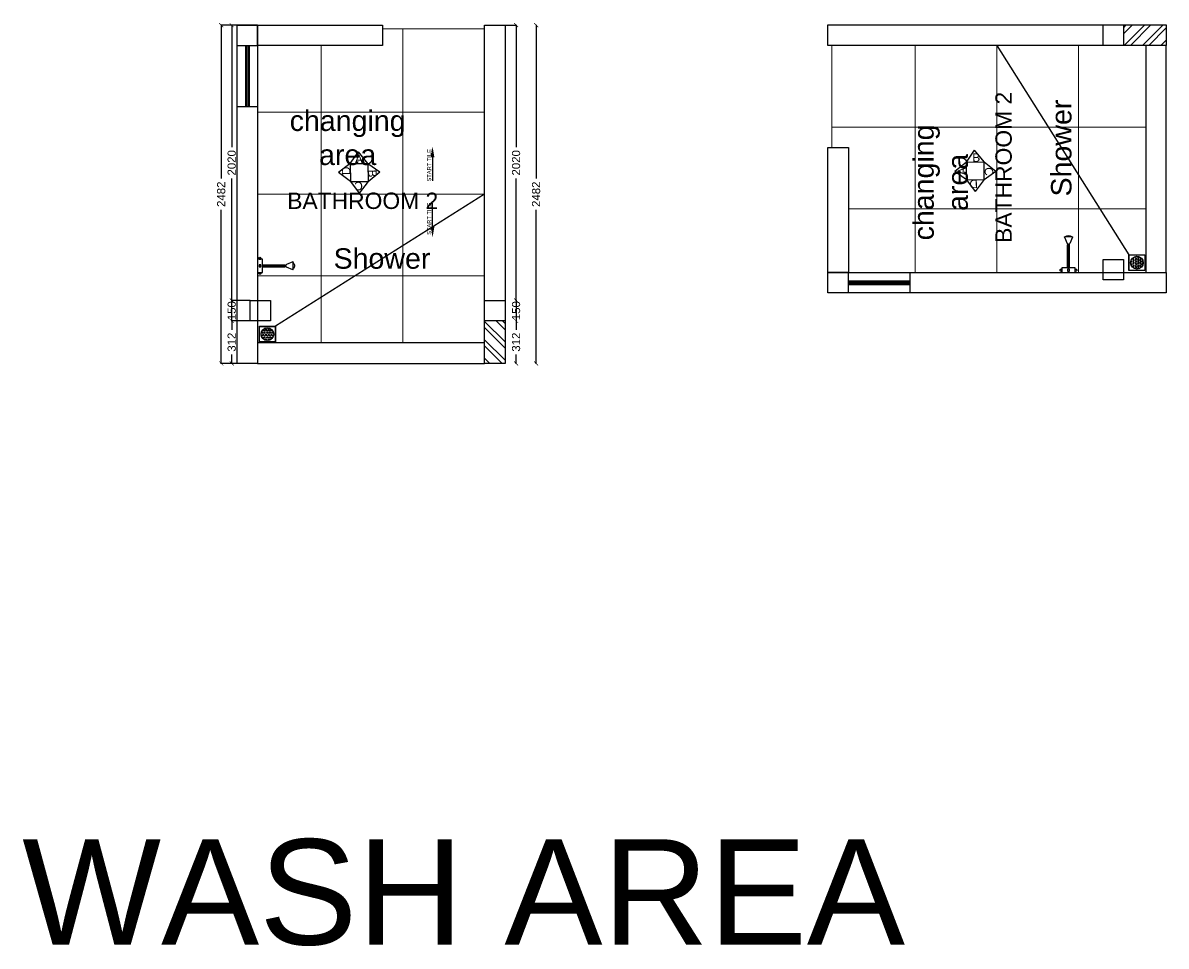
# Model space of a CAD drawing. Header units: millimetres. Extents: x 1464389 to 1998638, y -29162 to 256806.
# Drawn here: x 1947321 to 1955712, y 149250 to 156023 of the extents above; entities that cross this region are included whole.
import ezdxf
from ezdxf import colors
from ezdxf.entities.mleader import LeaderData, LeaderLine
from ezdxf.math import Vec2, Vec3

# ---------------------------------------------------------------- set-up
doc = ezdxf.new("R2010")
doc.units = ezdxf.units.MM
doc.header["$LTSCALE"] = 15
doc.header["$PDMODE"] = 35
doc.layers.get('0').update_dxf_attribs({"lineweight": 5})
for name, color, linetype in [('A-WALL', 5, 'Continuous'), ('LS_DR_Washbasin', 165, 'Continuous'), ('NEW WALL', 5, 'Continuous'), ('Text', 250, 'Continuous')]:
    doc.layers.add(name, color=color, linetype=linetype)
for name, color, linetype, lineweight in [('A-Walls', 1, 'Continuous', 30), ('floor tiling line', 6, 'Continuous', 5), ('HACH', 252, 'Continuous', 13), ('L2- Ledge Wall', 7, 'Continuous', 5)]:
    doc.layers.add(name, color=color, linetype=linetype, lineweight=lineweight)
doc.layers.add('Furnitures', color=7, linetype='Continuous', lineweight=25, true_color=0x753b00)
doc.styles.add('ARIAL', font='arial.ttf')
doc.dimstyles.new('SC-25', dxfattribs={"dimtxt": 60, "dimasz": 30, "dimexe": 0, "dimexo": 0, "dimgap": 25, "dimtad": 0, "dimdec": 0, "dimzin": 0, "dimdsep": 46, "dimtxsty": 'ARIAL', "dimblk": 'ARCHTICK', "dimcen": 0.09, "dimdle": 3, "dimclrd": 251, "dimclre": 251, "dimclrt": 1, "dimadec": 0, "dimazin": 0, "dimtfac": 1, "dimtdec": 0, "dimtofl": 0, "dimtmove": 0, "dimatfit": 2, "dimfxl": 100, "dimtolj": 1, "dimtzin": 0, "dimarcsym": 0})

# ---------------------------------------------------------------- blocks, each defined once
blk = doc.blocks.new('Z$W@#4FB1354E')
at = {"layer": 'LS_DR_Washbasin'}
h = blk.add_hatch(dxfattribs=at)
h.set_pattern_fill('HEX', color=256, scale=5, angle=360, style=0)
h.set_pattern_definition([(360, (3601.4866, -3857.5391), (7e-11, 1.08253175), [0.625, -1.25]), (120, (3601.4866, -3857.5391), (-0.9375, -0.54126588), [0.625, -1.25]), (60, (3602.1116, -3857.5391), (-0.9375, 0.54126588), [0.625, -1.25])])
edge = h.paths.add_edge_path()
edge.add_arc((-30.12, 10.96), 5, -90, 270, ccw=False)
for points in [[(-23.84, 4.68), (-36.34, 4.68), (-36.34, 17.18), (-23.84, 17.18)], [(-23.95, 4.79), (-36.23, 4.79), (-36.23, 17.06), (-23.95, 17.06)]]:
    blk.add_lwpolyline(points, close=True, dxfattribs=at)
blk.add_circle((-30.09, 10.93), 5, dxfattribs=at)
blk = doc.blocks.new('Z$W@#3D1C198D')
at = {"layer": 'LS_DR_Washbasin'}
for p, q in [((-15.17, 27.51), (-13.09, 22.61)), ((-14.98, 27.86), (-9.26, 27.86)), ((-9.03, 27.51), (-11.11, 22.61)), ((-11.27, 21.54), (-12.92, 21.54)), ((-12.92, 3.56), (-12.92, 21.54)), ((-12.1, 3.56), (-12.1, 21.54)), ((-11.27, 3.56), (-11.27, 21.54)), ((-12.1, 10.53), (-12.1, 12.42)), ((-17.33, 2.43), (-18.06, 2.43)), ((-18.06, 0.97), (-17.33, 0.97)), ((-17.33, 3.56), (-6.87, 3.56)), ((-17.33, -0.16), (-17.33, 3.56)), ((-17.33, 0.97), (-17.33, 2.43)), ((-12.83, 2.43), (-11.37, 2.43)), ((-12.83, 0.97), (-12.83, 2.43)), ((-11.37, 0.97), (-12.83, 0.97)), ((-11.37, 2.43), (-11.37, 0.97)), ((-6.87, 3.56), (-6.87, -0.16)), ((-6.87, 2.43), (-6.14, 2.43)), ((-6.87, 0.97), (-6.87, 2.43)), ((-6.14, 0.97), (-6.87, 0.97)), ((-6.87, -0.16), (-17.33, -0.16))]:
    blk.add_line(p, q, dxfattribs=at)
for centre, major_axis, start_param, end_param in [((-14.94, 27.61), (0.175, 0.175), 0.79391, 2.757406), ((-12.1, 25.79), (2.15, 2.15), 6.248859, 7.890647), ((-9.26, 27.61), (-0.175, 0.175), 3.526002, 5.489497), ((-12.33, 22.93), (0.583, 0.583), 2.757406, 3.935503), ((-12.1, 21.66), (-0.355, 0.355), 3.685936, 7.309861), ((-11.87, 22.93), (0.583, 0.583), 3.918701, 5.096798), ((-18.06, 1.7), (-0.516, 0.516), -0.785287, 2.356306), ((-6.14, 1.7), (-0.516, 0.516), 2.356306, 5.497898)]:
    blk.add_ellipse(centre, major_axis=major_axis, ratio=1, start_param=start_param, end_param=end_param, dxfattribs=at)
blk = doc.blocks.new('_ArchTick')
at = {"color": 0, "linetype": 'ByBlock', "const_width": 0.15}
blk.add_lwpolyline([(-0.5, -0.5), (0.5, 0.5)], dxfattribs=at)
blk = doc.blocks.new('*D3171')
at = {"layer": 'Defpoints', "color": 0, "ltscale": 0.25, "transparency": 16777216}
for p in [(1951088.1, 156006.9), (1951088.1, 153524.9), (1951088.1, 153524.9)]:
    blk.add_point(p, dxfattribs=at)
at = {"layer": 'Furnitures', "color": 251, "lineweight": -2, "ltscale": 0.25, "transparency": 16777216}
for p, q in [((1951088.1, 156009.9), (1951088.1, 154880.7)), ((1951088.1, 156006.9), (1951088.1, 156006.9)), ((1951088.1, 153521.9), (1951088.1, 154651.1)), ((1951088.1, 153524.9), (1951088.1, 153524.9))]:
    blk.add_line(p, q, dxfattribs=at)
at = {"layer": 'Furnitures', "color": 251, "lineweight": -2, "ltscale": 0.25, "transparency": 16777216, "xscale": 30, "yscale": 30, "zscale": 30}
for p, rotation in [((1951088.1, 156006.9), 90), ((1951088.1, 153524.9), 270)]:
    blk.add_blockref('_ArchTick', p, dxfattribs=dict(at, rotation=rotation))
at = {"layer": 'Furnitures', "color": 1, "ltscale": 0.25, "transparency": 16777216, "insert": (1951088.1, 154765.9), "char_height": 60, "attachment_point": 5, "rotation": 90, "style": 'ARIAL'}
blk.add_mtext('\\A1;2482', dxfattribs=at)
blk = doc.blocks.new('*D3174')
at = {"layer": 'Defpoints', "color": 0, "ltscale": 0.25, "transparency": 16777216}
for p in [(1950859.8, 156006.9), (1950941.1, 153986.9), (1950941.1, 153986.9)]:
    blk.add_point(p, dxfattribs=at)
at = {"layer": 'Furnitures', "color": 251, "lineweight": -2, "ltscale": 0.25, "transparency": 16777216}
for p, q in [((1950859.8, 156006.9), (1950941.1, 156006.9)), ((1950941.1, 156009.9), (1950941.1, 155111.9)), ((1950941.1, 153983.9), (1950941.1, 154881.9)), ((1950941.1, 153986.9), (1950941.1, 153986.9))]:
    blk.add_line(p, q, dxfattribs=at)
at = {"layer": 'Furnitures', "color": 251, "lineweight": -2, "ltscale": 0.25, "transparency": 16777216, "xscale": 30, "yscale": 30, "zscale": 30}
for p, rotation in [((1950941.1, 156006.9), 90), ((1950941.1, 153986.9), 270)]:
    blk.add_blockref('_ArchTick', p, dxfattribs=dict(at, rotation=rotation))
at = {"layer": 'Furnitures', "color": 1, "ltscale": 0.25, "transparency": 16777216, "insert": (1950941.1, 154996.9), "char_height": 60, "attachment_point": 5, "rotation": 90, "style": 'ARIAL'}
blk.add_mtext('\\A1;2020', dxfattribs=at)
blk = doc.blocks.new('*D3175')
at = {"layer": 'Defpoints', "color": 0, "ltscale": 0.25, "transparency": 16777216}
for p in [(1950941.1, 153986.9), (1950941.1, 153836.9), (1950941.1, 153836.9)]:
    blk.add_point(p, dxfattribs=at)
at = {"layer": 'Furnitures', "color": 251, "lineweight": -2, "ltscale": 0.25, "transparency": 16777216}
for p, q in [((1950941.1, 153989.9), (1950941.1, 153833.9)), ((1950941.1, 153986.9), (1950941.1, 153986.9)), ((1950941.1, 153836.9), (1950941.1, 153836.9))]:
    blk.add_line(p, q, dxfattribs=at)
at = {"layer": 'Furnitures', "color": 251, "lineweight": -2, "ltscale": 0.25, "transparency": 16777216, "xscale": 30, "yscale": 30, "zscale": 30}
for p, rotation in [((1950941.1, 153986.9), 90), ((1950941.1, 153836.9), 270)]:
    blk.add_blockref('_ArchTick', p, dxfattribs=dict(at, rotation=rotation))
at = {"layer": 'Furnitures', "color": 1, "ltscale": 0.25, "transparency": 16777216, "insert": (1950941.1, 153911.9), "char_height": 60, "attachment_point": 5, "rotation": 90, "style": 'ARIAL'}
blk.add_mtext('\\A1;150', dxfattribs=at)
blk = doc.blocks.new('*D3176')
at = {"layer": 'Defpoints', "color": 0, "ltscale": 0.25, "transparency": 16777216}
for p in [(1950941.1, 153836.9), (1950941.1, 153524.9), (1950941.1, 153524.9)]:
    blk.add_point(p, dxfattribs=at)
at = {"layer": 'Furnitures', "color": 251, "lineweight": -2, "ltscale": 0.25, "transparency": 16777216}
for p, q in [((1950941.1, 153839.9), (1950941.1, 153771.8)), ((1950941.1, 153836.9), (1950941.1, 153836.9)), ((1950941.1, 153521.9), (1950941.1, 153589.9)), ((1950941.1, 153524.9), (1950941.1, 153524.9))]:
    blk.add_line(p, q, dxfattribs=at)
at = {"layer": 'Furnitures', "color": 251, "lineweight": -2, "ltscale": 0.25, "transparency": 16777216, "xscale": 30, "yscale": 30, "zscale": 30}
for p, rotation in [((1950941.1, 153836.9), 90), ((1950941.1, 153524.9), 270)]:
    blk.add_blockref('_ArchTick', p, dxfattribs=dict(at, rotation=rotation))
at = {"layer": 'Furnitures', "color": 1, "ltscale": 0.25, "transparency": 16777216, "insert": (1950941.1, 153680.9), "char_height": 60, "attachment_point": 5, "rotation": 90, "style": 'ARIAL'}
blk.add_mtext('\\A1;312', dxfattribs=at)
blk = doc.blocks.new('*D3180')
at = {"layer": 'Defpoints', "color": 0, "ltscale": 0.25, "transparency": 16777216}
for p in [(1948776.6, 156006.9), (1948893.8, 156006.9), (1948893.8, 153524.9)]:
    blk.add_point(p, dxfattribs=at)
at = {"layer": 'Furnitures', "color": 251, "lineweight": -2, "ltscale": 0.25, "transparency": 16777216}
for p, q in [((1948776.6, 156009.9), (1948776.6, 154880.7)), ((1948893.8, 156006.9), (1948776.6, 156006.9)), ((1948776.6, 153521.9), (1948776.6, 154651.1)), ((1948893.8, 153524.9), (1948776.6, 153524.9))]:
    blk.add_line(p, q, dxfattribs=at)
at = {"layer": 'Furnitures', "color": 251, "lineweight": -2, "ltscale": 0.25, "transparency": 16777216, "xscale": 30, "yscale": 30, "zscale": 30}
for p, rotation in [((1948776.6, 156006.9), 90), ((1948776.6, 153524.9), 270)]:
    blk.add_blockref('_ArchTick', p, dxfattribs=dict(at, rotation=rotation))
at = {"layer": 'Furnitures', "color": 1, "ltscale": 0.25, "transparency": 16777216, "insert": (1948776.6, 154765.9), "char_height": 60, "attachment_point": 5, "rotation": 90, "style": 'ARIAL'}
blk.add_mtext('\\A1;2482', dxfattribs=at)
blk = doc.blocks.new('*D3185')
at = {"layer": 'Defpoints', "color": 0, "ltscale": 0.25, "transparency": 16777216}
for p in [(1948853.6, 153836.9), (1949043.8, 153836.9), (1949043.8, 153524.9)]:
    blk.add_point(p, dxfattribs=at)
at = {"layer": 'Furnitures', "color": 251, "lineweight": -2, "ltscale": 0.25, "transparency": 16777216}
for p, q in [((1948853.6, 153839.9), (1948853.6, 153771.8)), ((1949043.8, 153836.9), (1948853.6, 153836.9)), ((1948853.6, 153521.9), (1948853.6, 153589.9)), ((1949043.8, 153524.9), (1948853.6, 153524.9))]:
    blk.add_line(p, q, dxfattribs=at)
at = {"layer": 'Furnitures', "color": 251, "lineweight": -2, "ltscale": 0.25, "transparency": 16777216, "xscale": 30, "yscale": 30, "zscale": 30}
for p, rotation in [((1948853.6, 153836.9), 90), ((1948853.6, 153524.9), 270)]:
    blk.add_blockref('_ArchTick', p, dxfattribs=dict(at, rotation=rotation))
at = {"layer": 'Furnitures', "color": 1, "ltscale": 0.25, "transparency": 16777216, "insert": (1948853.6, 153680.9), "char_height": 60, "attachment_point": 5, "rotation": 90, "style": 'ARIAL'}
blk.add_mtext('\\A1;312', dxfattribs=at)
blk = doc.blocks.new('*D3186')
at = {"layer": 'Defpoints', "color": 0, "ltscale": 0.25, "transparency": 16777216}
for p in [(1948853.6, 153986.9), (1948988.8, 153986.9), (1948988.8, 153836.9)]:
    blk.add_point(p, dxfattribs=at)
at = {"layer": 'Furnitures', "color": 251, "lineweight": -2, "ltscale": 0.25, "transparency": 16777216}
for p, q in [((1948853.6, 153833.9), (1948853.6, 153989.9)), ((1948988.8, 153986.9), (1948853.6, 153986.9)), ((1948988.8, 153836.9), (1948853.6, 153836.9))]:
    blk.add_line(p, q, dxfattribs=at)
at = {"layer": 'Furnitures', "color": 251, "lineweight": -2, "ltscale": 0.25, "transparency": 16777216, "xscale": 30, "yscale": 30, "zscale": 30}
for p, rotation in [((1948853.6, 153986.9), 90), ((1948853.6, 153836.9), 270)]:
    blk.add_blockref('_ArchTick', p, dxfattribs=dict(at, rotation=rotation))
at = {"layer": 'Furnitures', "color": 1, "ltscale": 0.25, "transparency": 16777216, "insert": (1948853.6, 153911.9), "char_height": 60, "attachment_point": 5, "rotation": 90, "style": 'ARIAL'}
blk.add_mtext('\\A1;150', dxfattribs=at)
blk = doc.blocks.new('*D3187')
at = {"layer": 'Defpoints', "color": 0, "ltscale": 0.25, "transparency": 16777216}
for p in [(1948853.6, 156006.9), (1949043.8, 156006.9), (1948988.8, 153986.9)]:
    blk.add_point(p, dxfattribs=at)
at = {"layer": 'Furnitures', "color": 251, "lineweight": -2, "ltscale": 0.25, "transparency": 16777216}
for p, q in [((1948853.6, 156009.9), (1948853.6, 155111.9)), ((1949043.8, 156006.9), (1948853.6, 156006.9)), ((1948853.6, 153983.9), (1948853.6, 154881.9)), ((1948988.8, 153986.9), (1948853.6, 153986.9))]:
    blk.add_line(p, q, dxfattribs=at)
at = {"layer": 'Furnitures', "color": 251, "lineweight": -2, "ltscale": 0.25, "transparency": 16777216, "xscale": 30, "yscale": 30, "zscale": 30}
for p, rotation in [((1948853.6, 156006.9), 90), ((1948853.6, 153986.9), 270)]:
    blk.add_blockref('_ArchTick', p, dxfattribs=dict(at, rotation=rotation))
at = {"layer": 'Furnitures', "color": 1, "ltscale": 0.25, "transparency": 16777216, "insert": (1948853.6, 154996.9), "char_height": 60, "attachment_point": 5, "rotation": 90, "style": 'ARIAL'}
blk.add_mtext('\\A1;2020', dxfattribs=at)

msp = doc.modelspace()

# ---------------------------------------------------------------- hatches: boundary and pattern name
at = {"layer": 'HACH'}
h = msp.add_hatch(dxfattribs=at)
h.set_pattern_fill('ANSI32', color=256, scale=10, angle=180)
h.set_pattern_definition([(225, (1673950.48, -1510127.37), (67.351921, -67.351921), []), (225, (1673905.58, -1510127.37), (67.351921, -67.351921), [])])
h.paths.add_polyline_path([(1955400.4, 156008.1), (1955400.4, 155858.1), (1955712.4, 155858.1), (1955712.4, 156008.1)])
h = msp.add_hatch(dxfattribs=at)
h.set_pattern_fill('ANSI32', color=256, scale=10, angle=90)
h.set_pattern_definition([(135, (284724.35, 435286.82), (-67.351921, -67.351921), []), (135, (284724.35, 435331.72), (-67.351921, -67.351921), [])])
h.paths.add_polyline_path([(1950859.8, 153836.9), (1950709.8, 153836.9), (1950709.8, 153524.9), (1950859.8, 153524.9)])
at = {"layer": 'L2- Ledge Wall', "ltscale": 0.25}
h = msp.add_hatch(color=4, dxfattribs=at)
h.dxf.hatch_style = 1
h.paths.add_polyline_path([(1948963.8, 155406.9), (1948973.8, 155406.9), (1948973.8, 155856.9), (1948963.8, 155856.9)])
h = msp.add_hatch(color=4, dxfattribs=at)
h.dxf.hatch_style = 1
h.paths.add_polyline_path([(1953830.4, 154112.1), (1953830.4, 154122.1), (1953380.4, 154122.1), (1953380.4, 154112.1)])

# ---------------------------------------------------------------- linework, layer by layer
at = {"layer": 'A-WALL'}
for points in [[(1949043.8, 156006.9), (1949959.8, 156006.9), (1949959.8, 155856.9), (1949043.8, 155856.9)], [(1953230.4, 154192.1), (1953230.4, 155108.1), (1953380.4, 155108.1), (1953380.4, 154192.1)]]:
    msp.add_lwpolyline(points, close=True, dxfattribs=at)
for points in [[(1950859.8, 155406.9), (1950859.8, 153524.9), (1950709.8, 153524.9), (1950709.8, 156006.9), (1950859.8, 156006.9), (1950859.8, 153986.9)], [(1953830.4, 156008.1), (1955712.4, 156008.1), (1955712.4, 155858.1), (1953230.4, 155858.1), (1953230.4, 156008.1), (1955250.4, 156008.1)]]:
    msp.add_lwpolyline(points, dxfattribs=at)
at = {"layer": 'A-Walls'}
for points in [[(1948893.8, 156006.9), (1949043.8, 156006.9), (1949043.8, 153524.9), (1948893.8, 153524.9)], [(1955562.4, 155858.1), (1955562.4, 154192.1), (1955712.4, 154192.1), (1955712.4, 155858.1)], [(1953230.4, 154042.1), (1953230.4, 154192.1), (1955712.4, 154192.1), (1955712.4, 154042.1)], [(1950709.8, 153674.9), (1949043.8, 153674.9), (1949043.8, 153524.9), (1950709.8, 153524.9)]]:
    msp.add_lwpolyline(points, close=True, dxfattribs=at)
at = {"layer": 'floor tiling line', "ltscale": 0.25}
for p, q in [((1949959.8, 155979), (1950709.8, 155979)), ((1950109.8, 155980.4), (1950109.8, 153674.9)), ((1949509.8, 155856.9), (1949509.8, 153674.9)), ((1953258.3, 155108.1), (1953258.3, 155858.1)), ((1953869.4, 154191.6), (1953869.4, 155858.1)), ((1954469.4, 155858.1), (1954469.4, 154192.1)), ((1954469.4, 155858.1), (1954469.4, 154191.6)), ((1955069.4, 154191.6), (1955069.4, 155858.1)), ((1949043.3, 155367.9), (1950709.8, 155367.9)), ((1953256.9, 155258.1), (1955562.4, 155258.1)), ((1950709.8, 154767.9), (1949043.3, 154767.9)), ((1950709.8, 154767.9), (1949043.8, 154767.9)), ((1953380.4, 154658.1), (1955562.4, 154658.1)), ((1949043.3, 154167.9), (1950709.8, 154167.9))]:
    msp.add_line(p, q, dxfattribs=at)
at = {"layer": 'Furnitures', "color": 4, "ltscale": 0.25}
for p, q in [((1948955.8, 155856.9), (1948955.8, 155406.9)), ((1948981.8, 155856.9), (1948981.8, 155406.9)), ((1953380.4, 154130.1), (1953830.4, 154130.1)), ((1953380.4, 154104.1), (1953830.4, 154104.1))]:
    msp.add_line(p, q, dxfattribs=at)
at = {"layer": 'Furnitures', "color": 6, "ltscale": 0.25}
for points in [[(1955250.4, 155858.1), (1955250.4, 156008.1), (1955400.4, 156008.1), (1955400.4, 155858.1)], [(1955250.4, 154137.1), (1955250.4, 154287.1), (1955400.4, 154287.1), (1955400.4, 154137.1)], [(1948988.8, 153986.9), (1949138.8, 153986.9), (1949138.8, 153836.9), (1948988.8, 153836.9)], [(1950709.8, 153986.9), (1950859.8, 153986.9), (1950859.8, 153836.9), (1950709.8, 153836.9)]]:
    msp.add_lwpolyline(points, close=True, dxfattribs=at)
at = {"layer": 'Furnitures', "color": 4, "ltscale": 0.25}
for points in [[(1948893.8, 155856.9), (1949043.8, 155856.9), (1949043.8, 155406.9), (1948893.8, 155406.9)], [(1948963.8, 155856.9), (1948973.8, 155856.9), (1948973.8, 155406.9), (1948963.8, 155406.9)], [(1953380.4, 154042.1), (1953380.4, 154192.1), (1953830.4, 154192.1), (1953830.4, 154042.1)], [(1953380.4, 154112.1), (1953380.4, 154122.1), (1953830.4, 154122.1), (1953830.4, 154112.1)]]:
    msp.add_lwpolyline(points, close=True, dxfattribs=at)
at = {"layer": 'LS_DR_Washbasin'}
for p, q in [((1954469.4, 155858.1), (1955439.3, 154322.5)), ((1950709.8, 154767.9), (1949174.2, 153798))]:
    msp.add_line(p, q, dxfattribs=at)
at = {"layer": 'NEW WALL', "color": 240, "true_color": 0xed1f24}
for p, q in [((1954246.6, 155000.9), (1954306.5, 155088.5)), ((1954376.7, 155004.5), (1954306.5, 155088.5)), ((1949722.4, 154990.7), (1949784.7, 155076.6)), ((1949852.6, 154990.7), (1949784.7, 155076.6)), ((1954246.6, 155000.9), (1954160.7, 154933)), ((1954246.6, 155000.9), (1954376.7, 155004.5)), ((1954246.6, 154870.7), (1954246.6, 155000.9)), ((1954376.7, 154874.3), (1954376.7, 155004.5)), ((1954376.7, 155004.5), (1954462.6, 154936.7)), ((1949722.4, 154990.7), (1949638.3, 154926)), ((1949726.1, 154860.5), (1949638.3, 154926)), ((1949722.4, 154990.7), (1949852.6, 154990.7)), ((1949722.4, 154990.7), (1949726.1, 154860.5)), ((1949852.6, 154990.7), (1949940.2, 154930.8)), ((1949852.6, 154990.7), (1949856.3, 154860.5)), ((1949856.3, 154860.5), (1949940.2, 154930.8)), ((1954246.6, 154870.7), (1954160.7, 154933)), ((1954376.7, 154874.3), (1954462.6, 154936.7)), ((1949726.1, 154860.5), (1949856.3, 154860.5)), ((1949726.1, 154860.5), (1949788.4, 154774.7)), ((1949856.3, 154860.5), (1949788.4, 154774.7)), ((1954246.6, 154870.7), (1954376.7, 154874.3)), ((1954246.6, 154870.7), (1954311.3, 154786.6)), ((1954376.7, 154874.3), (1954311.3, 154786.6))]:
    msp.add_line(p, q, dxfattribs=at)

# ---------------------------------------------------------------- block references
at = {"layer": 'LS_DR_Washbasin', "xscale": -9.335193958499852, "yscale": 9.335193958499852, "zscale": 9.335193958499852}
msp.add_blockref('Z$W@#3D1C198D', (1954882.9, 154193.6), dxfattribs=at)
at = {"layer": 'LS_DR_Washbasin', "yscale": 9.335193958499852, "zscale": 9.335193958499852}
for name, p, xscale, rotation in [('Z$W@#4FB1354E', (1955216.8, 154366.2), 9.335193958499852, 180), ('Z$W@#3D1C198D', (1949045.3, 154354.4), -9.335193958499852, 270), ('Z$W@#4FB1354E', (1949217.9, 154020.5), 9.335193958499852, 90.00000000000001)]:
    msp.add_blockref(name, p, dxfattribs=dict(at, xscale=xscale, rotation=rotation))

# ---------------------------------------------------------------- texts
at = {"layer": 'floor tiling line', "color": 1, "ltscale": 0.25, "char_height": 30, "rotation": 90, "style": 'ARIAL'}
for insert, attachment_point in [((1950318.3, 154751.2), 7), ((1950318.3, 154814.2), 9)]:
    msp.add_mtext_dynamic_manual_height_columns('\\pxqc,t26;START TILE', width=454.369, gutter_width=250, heights=[0], dxfattribs=dict(at, insert=insert, attachment_point=attachment_point))
at = {"layer": 'NEW WALL', "color": 240, "true_color": 0xed1f24, "insert": (1949758, 154994.2), "char_height": 61.6, "attachment_point": 7, "style": 'ARIAL'}
msp.add_mtext_dynamic_manual_height_columns('\\pxt5;A ', width=61.602, gutter_width=110, heights=[0], dxfattribs=at)
at = {"layer": 'NEW WALL', "color": 240, "true_color": 0xed1f24, "char_height": 61.6, "style": 'ARIAL'}
for s, insert, attachment_point, rotation in [('\\pxt5;B ', (1954291.1, 155003.4), 7, 1.61187), ('\\pxt5;D ', (1949663.2, 154906.1), 1, 91.61187), ('\\pxt5;B ', (1949855.1, 154946.2), 7, 271.61187), ('\\pxt5;A ', (1954243.1, 154906.3), 7, 90), ('\\pxt5;C ', (1954442.3, 154964.5), 1, 270), ('\\pxt5;C ', (1949816.2, 154795), 1, 180), ('\\pxt5;D ', (1954331.2, 154811.5), 1, 181.61187)]:
    msp.add_mtext_dynamic_manual_height_columns(s, width=61.602, gutter_width=110, heights=[0], dxfattribs=dict(at, insert=insert, attachment_point=attachment_point, rotation=rotation))
at = {"layer": 'Text', "color": 9, "ltscale": 0.25, "true_color": 0xc7c8ca, "insert": (1954580.8, 154409.5), "char_height": 120, "width": 1277.333, "attachment_point": 7, "rotation": 90, "style": 'ARIAL'}
msp.add_mtext('BATHROOM 2', dxfattribs=at)
at = {"layer": 'Text', "ltscale": 0.25, "char_height": 150, "rotation": 90, "style": 'ARIAL'}
for s, insert, attachment_point in [('\\pxqc;Shower', (1954867.6, 155756.4), 3), ('\\pxqc;changing \\Parea', (1954259.1, 155504.3), 9)]:
    msp.add_mtext_dynamic_manual_height_columns(s, width=1302.77, gutter_width=250, heights=[0], dxfattribs=dict(at, insert=insert, attachment_point=attachment_point))
at = {"layer": 'Text', "ltscale": 0.25, "char_height": 150, "style": 'ARIAL'}
for s, insert, attachment_point in [('\\pxqc;changing \\Parea', (1950356, 154978.2), 9), ('\\pxqc;Shower', (1950608.1, 154369.7), 3)]:
    msp.add_mtext_dynamic_manual_height_columns(s, width=1302.77, gutter_width=250, heights=[0], dxfattribs=dict(at, insert=insert, attachment_point=attachment_point))
at = {"layer": 'Text', "color": 9, "ltscale": 0.25, "true_color": 0xc7c8ca, "attachment_point": 7, "style": 'ARIAL'}
for s, insert, char_height, width in [('BATHROOM 2', (1949261.2, 154656.5), 120, 1277.333), ('{\\C2;WASH AREA }', (1947316, 149249.8), 773, 9026.909)]:
    msp.add_mtext(s, dxfattribs=dict(at, insert=insert, char_height=char_height, width=width))

# ---------------------------------------------------------------- dimensions: what is measured, and where the dimension line sits
at = {"layer": 'Furnitures', "ltscale": 0.25}
for base, p1, p2, picture, middle in [((1948776.6, 156006.9), (1948893.8, 153524.9), (1948893.8, 156006.9), '*D3180', (1948776.6, 154765.9)), ((1948853.6, 156006.9), (1948988.8, 153986.9), (1949043.8, 156006.9), '*D3187', (1948853.6, 154996.9)), ((1950941.1, 153986.9), (1950859.8, 156006.9), (1950941.1, 153986.9), '*D3174', (1950941.1, 154996.9)), ((1948853.6, 153836.9), (1949043.8, 153524.9), (1949043.8, 153836.9), '*D3185', (1948853.6, 153680.9)), ((1950941.1, 153524.9), (1950941.1, 153836.9), (1950941.1, 153524.9), '*D3176', (1950941.1, 153680.9))]:
    dim = msp.add_linear_dim(base=base, p1=p1, p2=p2, angle=90, dimstyle='SC-25', override={"dimfxl": 15}, dxfattribs=at)
    dim.commit()
    dim.dimension.update_dxf_attribs({"geometry": picture, "text_midpoint": middle})
for base, p1, p2, picture, middle in [((1951088.1, 153524.9), (1951088.1, 156006.9), (1951088.1, 153524.9), '*D3171', (1951088.1, 154765.9)), ((1948853.6, 153986.9), (1948988.8, 153836.9), (1948988.8, 153986.9), '*D3186', (1948853.6, 153911.9)), ((1950941.1, 153836.9), (1950941.1, 153986.9), (1950941.1, 153836.9), '*D3175', (1950941.1, 153911.9))]:
    dim = msp.add_linear_dim(base=base, p1=p1, p2=p2, angle=90, dimstyle='SC-25', override={"dimfxl": 15}, dxfattribs=at)
    dim.commit()
    dim.dimension.update_dxf_attribs({"geometry": picture, "text_midpoint": middle, "dimtype": 160})

# ---------------------------------------------------------------- leaders
at = {"layer": 'floor tiling line', "color": 1, "ltscale": 0.25}
ml = msp.add_multileader_mtext('Standard', dxfattribs=at)
ml.set_content('', color=1)
ml.set_leader_properties()
ml.build(insert=Vec2(0, 0))
ml.multileader.update_dxf_attribs({"text_right_attachment_type": 6, "dogleg_length": 0.36, "arrow_head_size": 80})
ctx = ml.context
ctx.base_point, ctx.char_height, ctx.arrow_head_size, ctx.plane_origin, ctx.plane_x_axis, ctx.plane_y_axis = Vec3(1950323.1, 154861.8), 10, 80, Vec3(1950328.1, 155116.9), Vec3(0, 1), Vec3(-1, 0)
ctx.right_attachment, ctx.text_align_type = 6, 2
notes = []
notes.append((ctx, [(0, (1, 1, 0), (1950328.1, 154866.2), (0, -1), 0.36, [(0, [(1950328.1, 155116.9)], 0, [])])]))
ctx.mtext.insert, ctx.mtext.text_direction, ctx.mtext.rotation, ctx.mtext.alignment, ctx.mtext.flow_direction = Vec3(1950318.1, 154863.8), Vec3(0, 1), 1.570796, 3, 5
ml = msp.add_multileader_mtext('Standard', dxfattribs=at)
ml.set_content('', color=1)
ml.set_leader_properties()
ml.build(insert=Vec2(0, 0))
ml.multileader.update_dxf_attribs({"text_right_attachment_type": 6, "dogleg_length": 0.36, "arrow_head_size": 80})
ctx = ml.context
ctx.base_point, ctx.char_height, ctx.arrow_head_size, ctx.plane_origin, ctx.plane_x_axis, ctx.plane_y_axis = Vec3(1950328.1, 154699.6), 10, 80, Vec3(1950328.1, 154448.5), Vec3(0, 1), Vec3(-1, 0)
ctx.right_attachment = 6
notes.append((ctx, [(0, (1, 1, 0), (1950328.1, 154699.2), (0, 1), 0.36, [(0, [(1950328.1, 154448.5)], 0, [])])]))
ctx.mtext.insert, ctx.mtext.text_direction, ctx.mtext.rotation, ctx.mtext.flow_direction = Vec3(1950323.1, 154701.6), Vec3(0, 1), 1.570796, 5
for ctx, leaders in notes:
    for number, flags, end, landing, length, lines in leaders:
        leader = LeaderData()
        leader.index, (leader.has_last_leader_line, leader.has_dogleg_vector, leader.attachment_direction) = number, flags
        leader.last_leader_point, leader.dogleg_vector, leader.dogleg_length = Vec3(end), Vec3(landing), length
        for number, points, colour, breaks in lines:
            line = LeaderLine()
            line.index, line.vertices, line.color, line.breaks = number, Vec3.list(points), colors.encode_raw_color(colour), breaks
            leader.lines.append(line)
        ctx.leaders.append(leader)

doc.saveas('drawing.dxf')
